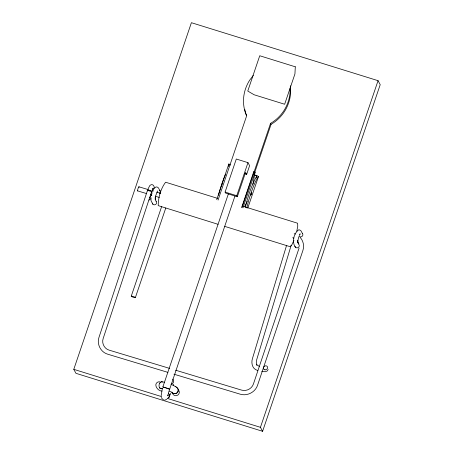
<?xml version="1.0" encoding="UTF-8"?>
<svg xmlns="http://www.w3.org/2000/svg" width="454" height="454" viewBox="0 0 454 454"><rect width="100%" height="100%" fill="white"/><g stroke="black" fill="none" stroke-linecap="round" stroke-linejoin="round"><path stroke-width="0.68" d="M161.119 395.86L162.373 388.567M290.129 88.099L290.027 92.769A39.804 38.783 -28.5 0 1 283.994 110.549C280.583 115.798 275.987 120.242 270.556 123.357L241.993 207.529M154.11 188.155C154.422 186.736 153.747 185.198 152.328 184.704L151.216 184.676L149.854 185.487L147.959 189.097M168.037 395.122L167.986 395.916L167.804 394.815L167.901 395.082M150.983 197.609L151.04 200.764L152.89 204.221M228.544 166.482L228.816 164.013L230.127 164.416L230.013 165.443M253.411 174.847L253.752 171.76L255.063 172.162L252.952 184.25M221.597 185.941L221.819 184.92M173.224 385.191L173.411 384.243M296.797 231.228L297.75 226.092L297.608 223.317L297.132 223.079L243.843 206.525M168.389 393.005L234.888 196.224M151.301 195.623L152.096 192.683M299.067 248.066L253.463 383.897C251.942 388.749 246.267 391.637 241.443 390.071L175.687 370.226M298.783 236.863L297.745 241.176L297.818 240.563L297.869 242.759M286.582 245.364L252.486 358.45C250.909 363.041 252.35 369.295 257.753 370.458M291.19 245.239L256.538 360.238L256.306 362.684L256.902 365.243L256.51 364.534L259.495 366.531M147.459 190.442L98.983 337.345C96.571 344.149 100.782 352.27 107.746 354.211L167.889 372.359M151.608 191.719L103.177 338.485C101.452 343.213 104.386 348.876 109.249 350.176L169.58 368.381M73.786 369.34L191.401 22.7L378.057 80.681L380.214 84.66L262.599 431.3L75.943 373.319L73.786 369.34L161.703 396.648M131.257 296.161L161.664 206.547M135.366 297.62A2.191 0.34 18.7 0 0 132.551 296.309A2.191 0.34 18.7 0 0 132.018 296.746A2.191 0.34 18.7 0 0 135.366 297.62L165.767 208.011M216.717 199.675L228.816 164.013M218.062 200.072L246.618 115.923C244.116 110.311 243.145 104.114 243.605 98.002A39.804 38.783 -28.5 0 1 249.638 80.222L253.332 75.398M246.67 174.359L245.586 172.361L237.311 196.735L225.649 193.115L225.093 192.087L236.307 159.025L247.975 162.646L249.615 165.67L246.67 174.359L244.723 173.757M166.334 387.886L169.438 389.112L162.855 386.978L228.572 193.296M237.311 196.735L236.755 195.714L247.975 162.646M241.653 207.421L253.752 171.76M254.756 172.395L271.072 124.311C276.503 121.195 281.1 116.752 284.51 111.502A39.804 38.783 -28.5 0 0 290.543 93.723L290.31 85.772M242.964 207.83L255.063 172.162M256.073 178.116L256.907 175.641L254.217 174.807M247.776 208.102L258.53 176.402L254.382 175.113M262.599 431.3L260.437 427.322L378.057 80.681M221.938 184.534L222.205 183.853M152.096 190.345L153.202 188.421L152.221 188.966M170.102 395.037L170.835 393.306M293.948 240.262L291.843 244.825L290.225 246.726L224.792 226.398M152.589 191.316L154.025 188.404L155.989 186.974L157.101 186.997L158.401 187.854L160.069 190.93M299.277 235.495L300.264 233.838L299.606 234.247M247.26 201.332L244.808 206.281M159.751 383.108A3.473 2.457 -80.3 0 1 162.753 382.052A3.462 2.452 -80.3 0 0 159.746 383.097L159.11 384.737A3.462 2.452 -80.3 0 0 159.371 387.29L159.774 387.926A3.473 2.457 -80.3 0 0 162.186 388.42M268.189 369.539L267.207 370.969L265.471 371.718L261.748 371.565M150.83 198.642L148.986 200.152M157.714 190.907L155.79 195.396L155.194 198.245L155.268 197.632L155.319 199.834M167.821 398.124A3.456 2.906 32.1 0 0 168.502 397.715L169.013 397.148A3.473 2.917 32.1 0 0 168.406 393.385A3.456 2.906 32.1 0 1 169.002 397.159M168.502 397.721L169.013 397.159M166.811 399.526L164.66 400.059M159.468 381.615C152.555 382.58 156.704 390.849 161.891 391.087M162.855 386.978L165.477 387.614M163.253 382.001L164.586 382.296M138.986 186.815L148.475 189.681M151.863 190.703L153.219 191.111M156.613 192.133L160.676 193.364M137.619 190.89L146.421 193.546M150.484 194.772L151.84 195.18M155.223 196.202L159.286 197.428M173.973 374.198L240.206 394.185C247.158 396.37 255.296 392.222 257.549 385.281L302.914 250.426C304.424 245.966 303.329 240.779 300.111 237.34M225.093 192.087L236.755 195.714M217.534 198.353L165.591 182.219C160.761 188.694 158.185 197.552 158.208 205.622L218.045 224.304M167.112 398.334L260.437 427.322M294.209 233.657L295.276 234.06M292.699 237.692L293.908 238.146M172.174 384.822L176.163 386.944M169.404 391.161L171.459 392.125M163.463 399.713L162.038 398.68L161.403 397.437M175.516 386.485L176.135 386.927M159.365 387.285L159.763 387.92M297.608 241.182L299.038 244.468M270.556 123.357L271.072 124.311M302.279 233.237L300.951 230.785L299.651 229.928L298.539 229.9C293.613 233.628 291.513 242.64 295.775 247.759M297.699 242.402L298.687 244.224M256.907 175.641L255.965 177.622A24.102 3.933 -72.7 0 0 245.381 207.427M155.149 199.476L156.142 201.304M245.535 112.66L246.675 115.674M244.791 109.488L245.387 112.03M159.706 190.266A2.191 2.134 -28.5 0 1 159.541 193.296M156.091 201.213A2.191 2.134 -28.5 0 1 155.455 204.572A2.191 2.134 -28.5 0 1 152.34 203.165M299.209 245.222A2.191 2.134 -28.5 0 1 297.523 247.793A2.191 2.134 -28.5 0 1 294.947 246.193M302.313 233.294A2.191 2.134 -28.5 0 1 302.143 236.324A2.191 2.134 -28.5 0 1 299.072 236.222M246.84 207.875A24.102 3.933 -72.7 0 1 258.53 176.402M218.499 195.282A24.102 3.933 -72.7 0 1 225.49 174.489M149.536 191.077A5.834 0.942 -73.2 0 1 149.86 190.158M147.805 190.918A2.191 0.687 19.9 0 1 149.417 190.317A2.191 0.687 19.9 0 1 151.386 192.002M150.382 196.145A2.191 1.799 3.1 0 1 149.667 197.836M137.812 190.867A2.191 0.352 -73.2 0 1 138.09 188.353A2.191 0.352 -73.2 0 1 139.003 187.337M147.822 190.731A2.191 0.34 18.3 0 1 149.372 190.674A2.191 0.34 18.3 0 1 151.415 191.838M162.169 388.397A3.462 2.452 -80.3 0 1 159.763 387.92M176.527 387.324A3.473 3.371 -32 0 1 178.104 391.104A3.462 3.371 -29.4 0 1 175.675 393.55L174.79 393.68A3.473 3.371 -32 0 1 171.794 392.057A3.462 3.371 -29.4 0 0 174.79 393.68L175.675 393.556A3.456 3.354 -32 0 0 178.121 391.104A3.462 3.371 -29.4 0 0 176.527 387.324M178.337 389.867A3.462 3.371 -28.5 0 1 176.776 395.57L175.885 395.701A3.462 3.371 -28.5 0 1 172.452 392.37M170.982 384.334A3.462 3.133 -3.4 0 0 173.61 381.32L173.507 380.509A3.462 3.133 -3.4 0 0 172.639 379.096M250.761 195.004C251.936 195.288 252.242 189.295 250.761 195.004M295.299 66.8L294.935 73.94L284.652 104.25L254.127 94.767L247.765 91.055L259.745 55.751L295.299 66.8M264.932 369.823A2.191 1.912 -38.2 0 0 267.565 367.116A2.191 1.912 -38.2 0 0 264.103 366.548A2.191 1.912 -38.2 0 0 264.932 369.823"/></g></svg>
